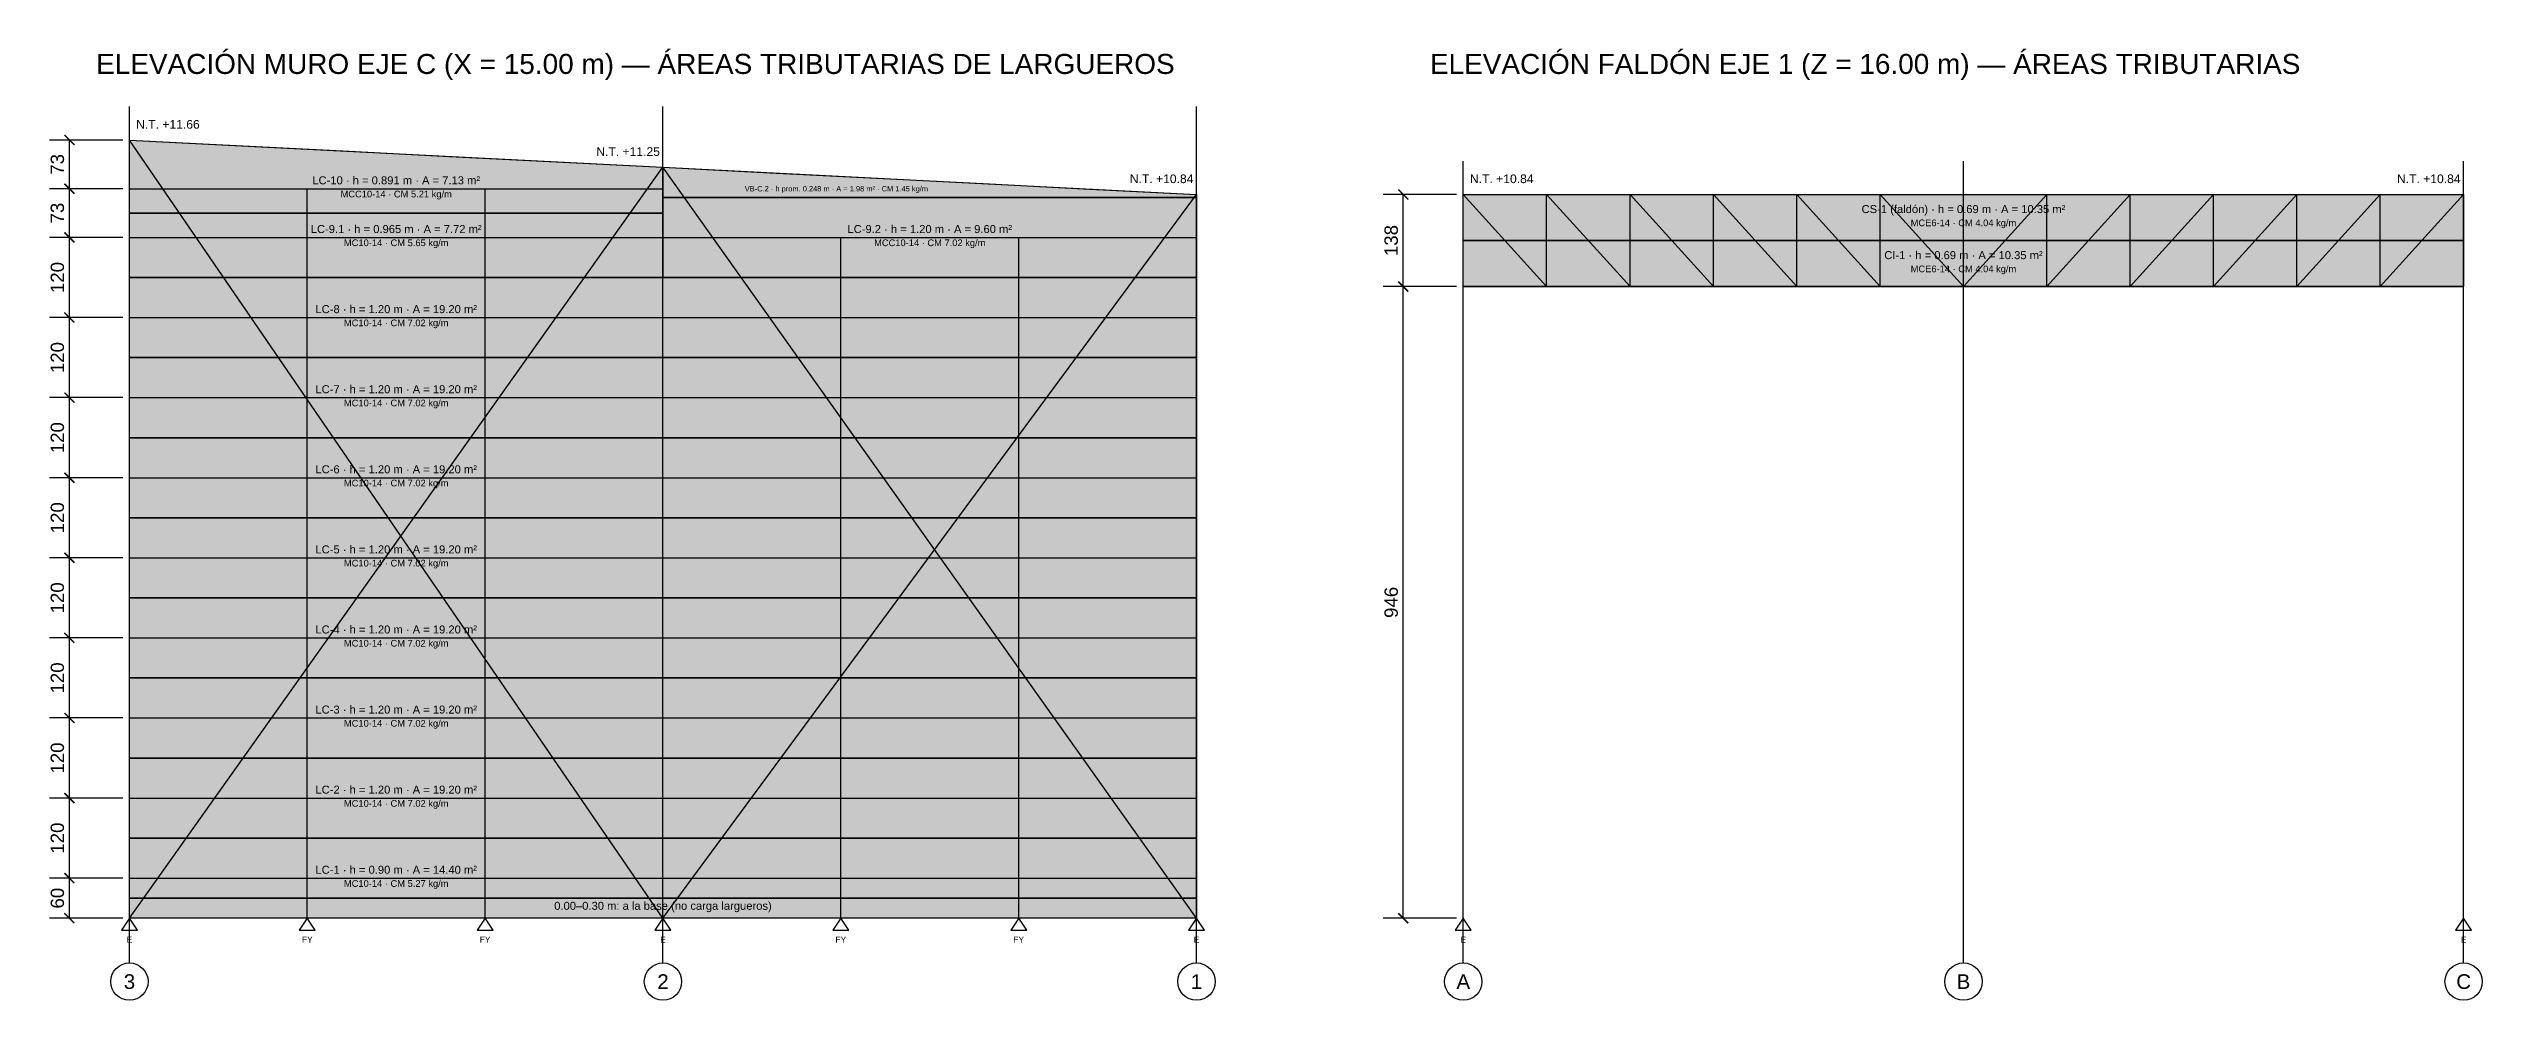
# Model space of a CAD drawing. Header units: metres. Extents: x -1.2 to 75.3, y -35.2 to 2.5.
# Drawn here: x 38.79 to 75.28, y -35.23 to -20.97 of the extents above; entities that cross this region are included whole.
import ezdxf
from ezdxf.enums import TextEntityAlignment as Align

# ---------------------------------------------------------------- set-up
doc = ezdxf.new("R2010")
doc.units = ezdxf.units.M
for name, color, linetype in [('APOYOS', 6, 'Continuous'), ('AT-MUROS', 130, 'Continuous'), ('AT-NO-CARGA', 9, 'Continuous'), ('AT-VIGAS', 30, 'Continuous'), ('C-14', 30, 'Continuous'), ('COLUMNAS', 7, 'Continuous'), ('COTAS', 3, 'Continuous'), ('EJES', 8, 'Continuous'), ('MC10-14', 40, 'Continuous'), ('MCC10-14', 5, 'Continuous'), ('MCE10-14', 3, 'Continuous'), ('MCE6-14', 30, 'Continuous'), ('PIPS7', 8, 'Continuous'), ('TENSORES', 1, 'Continuous'), ('TEXTO', 7, 'Continuous'), ('TEXTO-AT', 250, 'Continuous'), ('TITULOS', 2, 'Continuous')]:
    doc.layers.add(name, color=color, linetype=linetype)
doc.styles.add('ARIAL', font='arial.ttf')
doc.dimstyles.new('AT-CM', dxfattribs={"dimtxt": 0.2, "dimasz": 0.15, "dimexe": 0.3, "dimexo": 0.1, "dimgap": 0.08, "dimtad": 1, "dimdec": 0, "dimlfac": 100, "dimtxsty": 'ARIAL', "dimblk": 'ARCHTICK', "dimcen": 2.5, "dimazin": 3, "dimtfac": 1, "dimtmove": 0, "dimatfit": 3})

# ---------------------------------------------------------------- blocks, each defined once
blk = doc.blocks.new('_ARCHTICK')
at = {"color": 0, "linetype": 'ByBlock', "const_width": 0.15}
blk.add_lwpolyline([(-0.5, -0.5), (0.5, 0.5)], dxfattribs=at)

msp = doc.modelspace()

# ---------------------------------------------------------------- hatches: boundary and pattern name
at = {"layer": 'AT-MUROS'}
for color, points in [(254, [(40, -23.435), (40, -22.34), (48, -22.748), (48, -23.435)]), (151, [(48, -24.4), (48, -23.2), (56, -23.2), (56, -24.4)]), (151, [(40, -24.4), (40, -23.435), (48, -23.435), (48, -24.4)]), (254, [(40, -24.4), (56, -24.4), (56, -25.6), (40, -25.6)]), (151, [(40, -25.6), (56, -25.6), (56, -26.8), (40, -26.8)]), (254, [(40, -26.8), (56, -26.8), (56, -28), (40, -28)]), (151, [(40, -28), (56, -28), (56, -29.2), (40, -29.2)]), (254, [(40, -29.2), (56, -29.2), (56, -30.4), (40, -30.4)]), (151, [(40, -30.4), (56, -30.4), (56, -31.6), (40, -31.6)]), (254, [(40, -31.6), (56, -31.6), (56, -32.8), (40, -32.8)]), (151, [(40, -32.8), (56, -32.8), (56, -33.7), (40, -33.7)])]:
    msp.add_hatch(color=color, dxfattribs=at).paths.add_polyline_path(points)
at = {"layer": 'AT-NO-CARGA'}
msp.add_hatch(color=254, dxfattribs=at).paths.add_polyline_path([(40, -34), (40, -33.7), (56, -33.7), (56, -34)])
at = {"layer": 'AT-VIGAS'}
for color, points in [(31, [(48, -23.2), (48, -22.748), (56, -23.156), (56, -23.2)]), (31, [(60, -23.846), (60, -23.156), (75, -23.156), (75, -23.846)]), (41, [(60, -24.536), (60, -23.846), (75, -23.846), (75, -24.536)])]:
    msp.add_hatch(color=color, dxfattribs=at).paths.add_polyline_path(points)

# ---------------------------------------------------------------- linework, layer by layer
at = {"layer": 'APOYOS'}
for points in [[(40, -34), (39.88, -34.18), (40.12, -34.18)], [(42.66667, -34), (42.54667, -34.18), (42.78667, -34.18)], [(45.33333, -34), (45.21333, -34.18), (45.45333, -34.18)], [(48, -34), (47.88, -34.18), (48.12, -34.18)], [(50.6667, -34), (50.5467, -34.18), (50.7867, -34.18)], [(53.3333, -34), (53.2133, -34.18), (53.4533, -34.18)], [(56, -34), (55.88, -34.18), (56.12, -34.18)], [(60, -34), (59.88, -34.18), (60.12, -34.18)], [(75, -34), (74.88, -34.18), (75.12, -34.18)]]:
    msp.add_lwpolyline(points, close=True, dxfattribs=at)
at = {"layer": 'AT-MUROS'}
for points in [[(40, -23.435), (40, -22.34), (48, -22.748), (48, -23.435)], [(48, -24.4), (48, -23.2), (56, -23.2), (56, -24.4)], [(40, -24.4), (40, -23.435), (48, -23.435), (48, -24.4)], [(40, -24.4), (56, -24.4), (56, -25.6), (40, -25.6)], [(40, -25.6), (56, -25.6), (56, -26.8), (40, -26.8)], [(40, -26.8), (56, -26.8), (56, -28), (40, -28)], [(40, -28), (56, -28), (56, -29.2), (40, -29.2)], [(40, -29.2), (56, -29.2), (56, -30.4), (40, -30.4)], [(40, -30.4), (56, -30.4), (56, -31.6), (40, -31.6)], [(40, -31.6), (56, -31.6), (56, -32.8), (40, -32.8)], [(40, -32.8), (56, -32.8), (56, -33.7), (40, -33.7)]]:
    msp.add_lwpolyline(points, close=True, dxfattribs=at)
at = {"layer": 'AT-NO-CARGA'}
msp.add_lwpolyline([(40, -34), (40, -33.7), (56, -33.7), (56, -34)], close=True, dxfattribs=at)
at = {"layer": 'AT-VIGAS'}
for points in [[(48, -23.2), (48, -22.748), (56, -23.156), (56, -23.2)], [(60, -23.846), (60, -23.156), (75, -23.156), (75, -23.846)], [(60, -24.536), (60, -23.846), (75, -23.846), (75, -24.536)]]:
    msp.add_lwpolyline(points, close=True, dxfattribs=at)
at = {"layer": 'C-14'}
for p, q in [((60, -23.156), (61.25, -24.536)), ((61.25, -24.536), (61.25, -23.156)), ((61.25, -23.156), (62.5, -24.536)), ((62.5, -24.536), (62.5, -23.156)), ((62.5, -23.156), (63.75, -24.536)), ((63.75, -24.536), (63.75, -23.156)), ((63.75, -23.156), (65, -24.536)), ((65, -24.536), (65, -23.156)), ((65, -23.156), (66.25, -24.536)), ((66.25, -24.536), (66.25, -23.156)), ((66.25, -23.156), (67.5, -24.536)), ((67.5, -24.536), (67.5, -23.156)), ((68.75, -23.156), (67.5, -24.536)), ((68.75, -24.536), (68.75, -23.156)), ((70, -23.156), (68.75, -24.536)), ((70, -24.536), (70, -23.156)), ((71.25, -23.156), (70, -24.536)), ((71.25, -24.536), (71.25, -23.156)), ((72.5, -23.156), (71.25, -24.536)), ((72.5, -24.536), (72.5, -23.156)), ((73.75, -23.156), (72.5, -24.536)), ((73.75, -24.536), (73.75, -23.156)), ((75, -23.156), (73.75, -24.536))]:
    msp.add_line(p, q, dxfattribs=at)
at = {"layer": 'COLUMNAS'}
for p, q in [((40, -22.6), (40, -22.34)), ((40, -23.8), (40, -22.6)), ((48, -23.8), (48, -22.748)), ((56, -23.8), (56, -23.156)), ((60, -23.8), (60, -23.156)), ((75, -23.8), (75, -23.156)), ((40, -25), (40, -23.8)), ((48, -24.128), (48, -23.8)), ((56, -24.536), (56, -23.8)), ((60, -24.536), (60, -23.8)), ((75, -24.536), (75, -23.8)), ((48, -25), (48, -24.128)), ((56, -25), (56, -24.536)), ((60, -25), (60, -24.536)), ((75, -25), (75, -24.536)), ((40, -26.2), (40, -25)), ((48, -26.2), (48, -25)), ((56, -26.2), (56, -25)), ((60, -26.2), (60, -25)), ((75, -26.2), (75, -25)), ((40, -27.4), (40, -26.2)), ((48, -27.4), (48, -26.2)), ((56, -27.4), (56, -26.2)), ((60, -27.4), (60, -26.2)), ((75, -27.4), (75, -26.2)), ((40, -28.6), (40, -27.4)), ((48, -28.6), (48, -27.4)), ((56, -28.6), (56, -27.4)), ((60, -28.6), (60, -27.4)), ((75, -28.6), (75, -27.4)), ((40, -29.8), (40, -28.6)), ((48, -29.8), (48, -28.6)), ((56, -29.8), (56, -28.6)), ((60, -29.8), (60, -28.6)), ((75, -29.8), (75, -28.6)), ((40, -31), (40, -29.8)), ((48, -31), (48, -29.8)), ((56, -31), (56, -29.8)), ((60, -31), (60, -29.8)), ((75, -31), (75, -29.8)), ((40, -32.2), (40, -31)), ((48, -32.2), (48, -31)), ((56, -32.2), (56, -31)), ((60, -32.2), (60, -31)), ((75, -32.2), (75, -31)), ((40, -33.4), (40, -32.2)), ((48, -33.4), (48, -32.2)), ((56, -33.4), (56, -32.2)), ((60, -33.4), (60, -32.2)), ((75, -33.4), (75, -32.2)), ((40, -34), (40, -33.4)), ((48, -34), (48, -33.4)), ((56, -34), (56, -33.4)), ((60, -34), (60, -33.4)), ((75, -34), (75, -33.4))]:
    msp.add_line(p, q, dxfattribs=at)
at = {"layer": 'EJES'}
for p, q in [((40, -34.67), (40, -21.84)), ((48, -34.67), (48, -21.84)), ((56, -34.67), (56, -21.84)), ((60, -34.67), (60, -22.656)), ((67.5, -34.67), (67.5, -22.656)), ((75, -34.67), (75, -22.656))]:
    msp.add_line(p, q, dxfattribs=at)
for centre in [(40, -34.95), (48, -34.95), (56, -34.95), (60, -34.95), (67.5, -34.95), (75, -34.95)]:
    msp.add_circle(centre, 0.28, dxfattribs=at)
at = {"layer": 'MC10-14'}
for p, q in [((40, -23.8), (42.66667, -23.8)), ((42.66667, -23.8), (45.33333, -23.8)), ((45.33333, -23.8), (48, -23.8)), ((40, -25), (42.66667, -25)), ((42.66667, -25), (45.33333, -25)), ((45.33333, -25), (48, -25)), ((48, -25), (50.6667, -25)), ((50.6667, -25), (53.3333, -25)), ((53.3333, -25), (56, -25)), ((40, -26.2), (42.66667, -26.2)), ((42.66667, -26.2), (45.33333, -26.2)), ((45.33333, -26.2), (48, -26.2)), ((48, -26.2), (50.6667, -26.2)), ((50.6667, -26.2), (53.3333, -26.2)), ((53.3333, -26.2), (56, -26.2)), ((40, -27.4), (42.66667, -27.4)), ((42.66667, -27.4), (45.33333, -27.4)), ((45.33333, -27.4), (48, -27.4)), ((48, -27.4), (50.6667, -27.4)), ((50.6667, -27.4), (53.3333, -27.4)), ((53.3333, -27.4), (56, -27.4)), ((40, -28.6), (42.66667, -28.6)), ((42.66667, -28.6), (45.33333, -28.6)), ((45.33333, -28.6), (48, -28.6)), ((48, -28.6), (50.6667, -28.6)), ((50.6667, -28.6), (53.3333, -28.6)), ((53.3333, -28.6), (56, -28.6)), ((40, -29.8), (42.66667, -29.8)), ((42.66667, -29.8), (45.33333, -29.8)), ((45.33333, -29.8), (48, -29.8)), ((48, -29.8), (50.6667, -29.8)), ((50.6667, -29.8), (53.3333, -29.8)), ((53.3333, -29.8), (56, -29.8)), ((40, -31), (42.66667, -31)), ((42.66667, -31), (45.33333, -31)), ((45.33333, -31), (48, -31)), ((48, -31), (50.6667, -31)), ((50.6667, -31), (53.3333, -31)), ((53.3333, -31), (56, -31)), ((40, -32.2), (42.66667, -32.2)), ((42.66667, -32.2), (45.33333, -32.2)), ((45.33333, -32.2), (48, -32.2)), ((48, -32.2), (50.6667, -32.2)), ((50.6667, -32.2), (53.3333, -32.2)), ((53.3333, -32.2), (56, -32.2)), ((40, -33.4), (42.66667, -33.4)), ((42.66667, -33.4), (45.33333, -33.4)), ((45.33333, -33.4), (48, -33.4)), ((48, -33.4), (50.6667, -33.4)), ((50.6667, -33.4), (53.3333, -33.4)), ((53.3333, -33.4), (56, -33.4))]:
    msp.add_line(p, q, dxfattribs=at)
at = {"layer": 'MCC10-14'}
for p, q in [((40, -23.07), (42.667, -23.07)), ((42.667, -23.07), (45.333, -23.07)), ((45.333, -23.07), (48, -23.07)), ((48, -23.8), (50.6667, -23.8)), ((50.6667, -23.8), (53.3333, -23.8)), ((53.3333, -23.8), (56, -23.8))]:
    msp.add_line(p, q, dxfattribs=at)
at = {"layer": 'MCE10-14'}
for p, q in [((40, -22.34), (41.6, -22.4216)), ((41.6, -22.4216), (43.2, -22.5032)), ((43.2, -22.5032), (44.8, -22.5848)), ((44.8, -22.5848), (45.09804, -22.6)), ((45.09804, -22.6), (46.4, -22.6664)), ((46.4, -22.6664), (48, -22.748)), ((48, -22.748), (49.6, -22.8296)), ((49.6, -22.8296), (51.2, -22.9112)), ((51.2, -22.9112), (52.8, -22.9928)), ((52.8, -22.9928), (54.4, -23.0744)), ((54.4, -23.0744), (56, -23.156))]:
    msp.add_line(p, q, dxfattribs=at)
at = {"layer": 'MCE6-14'}
for p, q in [((60, -23.156), (61.25, -23.156)), ((61.25, -23.156), (62.5, -23.156)), ((62.5, -23.156), (63.75, -23.156)), ((63.75, -23.156), (65, -23.156)), ((65, -23.156), (66.25, -23.156)), ((66.25, -23.156), (67.5, -23.156)), ((67.5, -23.156), (68.75, -23.156)), ((68.75, -23.156), (70, -23.156)), ((70, -23.156), (71.25, -23.156)), ((71.25, -23.156), (72.5, -23.156)), ((72.5, -23.156), (73.75, -23.156)), ((73.75, -23.156), (75, -23.156)), ((60, -24.536), (61.25, -24.536)), ((61.25, -24.536), (62.5, -24.536)), ((62.5, -24.536), (63.75, -24.536)), ((63.75, -24.536), (65, -24.536)), ((65, -24.536), (66.25, -24.536)), ((66.25, -24.536), (67.5, -24.536)), ((67.5, -24.536), (68.75, -24.536)), ((68.75, -24.536), (70, -24.536)), ((70, -24.536), (71.25, -24.536)), ((71.25, -24.536), (72.5, -24.536)), ((72.5, -24.536), (73.75, -24.536)), ((73.75, -24.536), (75, -24.536))]:
    msp.add_line(p, q, dxfattribs=at)
at = {"layer": 'PIPS7'}
for p, q in [((42.667, -23.8), (42.667, -23.07)), ((45.333, -23.8), (45.333, -23.07)), ((42.66667, -25), (42.66667, -23.8)), ((45.33333, -25), (45.33333, -23.8)), ((50.6667, -25), (50.6667, -23.8)), ((53.3333, -25), (53.3333, -23.8)), ((42.66667, -26.2), (42.66667, -25)), ((45.33333, -26.2), (45.33333, -25)), ((50.6667, -26.2), (50.6667, -25)), ((53.3333, -26.2), (53.3333, -25)), ((42.66667, -27.4), (42.66667, -26.2)), ((45.33333, -27.4), (45.33333, -26.2)), ((50.6667, -27.4), (50.6667, -26.2)), ((53.3333, -27.4), (53.3333, -26.2)), ((42.66667, -28.6), (42.66667, -27.4)), ((45.33333, -28.6), (45.33333, -27.4)), ((50.6667, -28.6), (50.6667, -27.4)), ((53.3333, -28.6), (53.3333, -27.4)), ((42.66667, -29.8), (42.66667, -28.6)), ((45.33333, -29.8), (45.33333, -28.6)), ((50.6667, -29.8), (50.6667, -28.6)), ((53.3333, -29.8), (53.3333, -28.6)), ((42.66667, -31), (42.66667, -29.8)), ((45.33333, -31), (45.33333, -29.8)), ((50.6667, -31), (50.6667, -29.8)), ((53.3333, -31), (53.3333, -29.8)), ((42.66667, -32.2), (42.66667, -31)), ((45.33333, -32.2), (45.33333, -31)), ((50.6667, -32.2), (50.6667, -31)), ((53.3333, -32.2), (53.3333, -31)), ((42.66667, -33.4), (42.66667, -32.2)), ((45.33333, -33.4), (45.33333, -32.2)), ((50.6667, -33.4), (50.6667, -32.2)), ((53.3333, -33.4), (53.3333, -32.2)), ((42.66667, -34), (42.66667, -33.4)), ((45.33333, -34), (45.33333, -33.4)), ((50.6667, -34), (50.6667, -33.4)), ((53.3333, -34), (53.3333, -33.4))]:
    msp.add_line(p, q, dxfattribs=at)
at = {"layer": 'TENSORES'}
for p, q in [((48, -34), (40, -22.34)), ((40, -34), (48, -22.748)), ((56, -34), (48, -22.748)), ((48, -34), (56, -23.156))]:
    msp.add_line(p, q, dxfattribs=at)

# ---------------------------------------------------------------- texts
at = {"layer": 'APOYOS', "style": 'ARIAL'}
for s, p in [('E', (40, -34.32)), ('FY', (42.66667, -34.32)), ('FY', (45.33333, -34.32)), ('E', (48, -34.32)), ('FY', (50.6667, -34.32)), ('FY', (53.3333, -34.32)), ('E', (56, -34.32)), ('E', (60, -34.32)), ('E', (75, -34.32))]:
    msp.add_text(s, height=0.09, dxfattribs=at).set_placement(p, align=Align.MIDDLE_CENTER)
at = {"layer": 'EJES', "style": 'ARIAL'}
for s, p in [('3', (40, -34.95)), ('2', (48, -34.95)), ('1', (56, -34.95)), ('A', (60, -34.95)), ('B', (67.5, -34.95)), ('C', (75, -34.95))]:
    msp.add_text(s, height=0.22, dxfattribs=at).set_placement(p, align=Align.MIDDLE_CENTER)
at = {"layer": 'TEXTO', "style": 'ARIAL'}
for s, p in [('N.T. +11.66', (40.1, -22.17)), ('N.T. +11.25', (47, -22.578)), ('N.T. +10.84', (55, -22.986)), ('N.T. +10.84', (60.1, -22.986)), ('N.T. +10.84', (74, -22.986))]:
    msp.add_text(s, height=0.13, dxfattribs=at).set_placement(p)
at = {"layer": 'TEXTO-AT', "style": 'ARIAL'}
for s, p in [('LC-10 · h = 0.891 m · A = 7.13 m²', (44, -23.04)), ('CS-1 (faldón) · h = 0.69 m · A = 10.35 m²', (67.5, -23.471)), ('LC-9.1 · h = 0.965 m · A = 7.72 m²', (44, -23.77)), ('LC-9.2 · h = 1.20 m · A = 9.60 m²', (52, -23.77)), ('CI-1 · h = 0.69 m · A = 10.35 m²', (67.5, -24.161)), ('LC-8 · h = 1.20 m · A = 19.20 m²', (44, -24.97)), ('LC-7 · h = 1.20 m · A = 19.20 m²', (44, -26.17)), ('LC-6 · h = 1.20 m · A = 19.20 m²', (44, -27.37)), ('LC-5 · h = 1.20 m · A = 19.20 m²', (44, -28.57)), ('LC-4 · h = 1.20 m · A = 19.20 m²', (44, -29.77)), ('LC-3 · h = 1.20 m · A = 19.20 m²', (44, -30.97)), ('LC-2 · h = 1.20 m · A = 19.20 m²', (44, -32.17)), ('LC-1 · h = 0.90 m · A = 14.40 m²', (44, -33.37)), ('0.00–0.30 m: a la base (no carga largueros)', (48, -33.91))]:
    msp.add_text(s, height=0.12, dxfattribs=at).set_placement(p, align=Align.BOTTOM_CENTER)
for s, p in [('MCC10-14 · CM 5.21 kg/m', (44, -23.1)), ('MCE6-14 · CM 4.04 kg/m', (67.5, -23.531)), ('MC10-14 · CM 5.65 kg/m', (44, -23.83)), ('MCC10-14 · CM 7.02 kg/m', (52, -23.83)), ('MCE6-14 · CM 4.04 kg/m', (67.5, -24.221)), ('MC10-14 · CM 7.02 kg/m', (44, -25.03)), ('MC10-14 · CM 7.02 kg/m', (44, -26.23)), ('MC10-14 · CM 7.02 kg/m', (44, -27.43)), ('MC10-14 · CM 7.02 kg/m', (44, -28.63)), ('MC10-14 · CM 7.02 kg/m', (44, -29.83)), ('MC10-14 · CM 7.02 kg/m', (44, -31.03)), ('MC10-14 · CM 7.02 kg/m', (44, -32.23)), ('MC10-14 · CM 5.27 kg/m', (44, -33.43))]:
    msp.add_text(s, height=0.1, dxfattribs=at).set_placement(p, align=Align.TOP_CENTER)
msp.add_text('VB-C.2 · h prom. 0.248 m · A = 1.98 m² · CM 1.45 kg/m', height=0.08, dxfattribs=at).set_placement((50.6, -23.07), align=Align.MIDDLE_CENTER)
at = {"layer": 'TITULOS', "style": 'ARIAL'}
for s, p in [('ELEVACIÓN MURO EJE C (X = 15.00 m) — ÁREAS TRIBUTARIAS DE LARGUEROS', (39.5, -21.35)), ('ELEVACIÓN FALDÓN EJE 1 (Z = 16.00 m) — ÁREAS TRIBUTARIAS', (59.5, -21.35))]:
    msp.add_text(s, height=0.3, dxfattribs=at).set_placement(p)

# ---------------------------------------------------------------- dimensions: what is measured, and where the dimension line sits
at = {"layer": 'COTAS'}
for base, p1, p2 in [((39.1, -23.07), (40, -23.07), (40, -22.34)), ((39.1, -23.8), (40, -23.8), (40, -23.07)), ((59.1, -24.536), (60, -24.536), (60, -23.156)), ((39.1, -25), (40, -25), (40, -23.8)), ((59.1, -34), (60, -34), (60, -24.536)), ((39.1, -26.2), (40, -26.2), (40, -25)), ((39.1, -27.4), (40, -27.4), (40, -26.2)), ((39.1, -28.6), (40, -28.6), (40, -27.4)), ((39.1, -29.8), (40, -29.8), (40, -28.6)), ((39.1, -31), (40, -31), (40, -29.8)), ((39.1, -32.2), (40, -32.2), (40, -31)), ((39.1, -33.4), (40, -33.4), (40, -32.2)), ((39.1, -34), (40, -34), (40, -33.4))]:
    msp.add_linear_dim(base=base, p1=p1, p2=p2, angle=90, dimstyle='AT-CM', dxfattribs=at).render()

doc.saveas('drawing.dxf')
